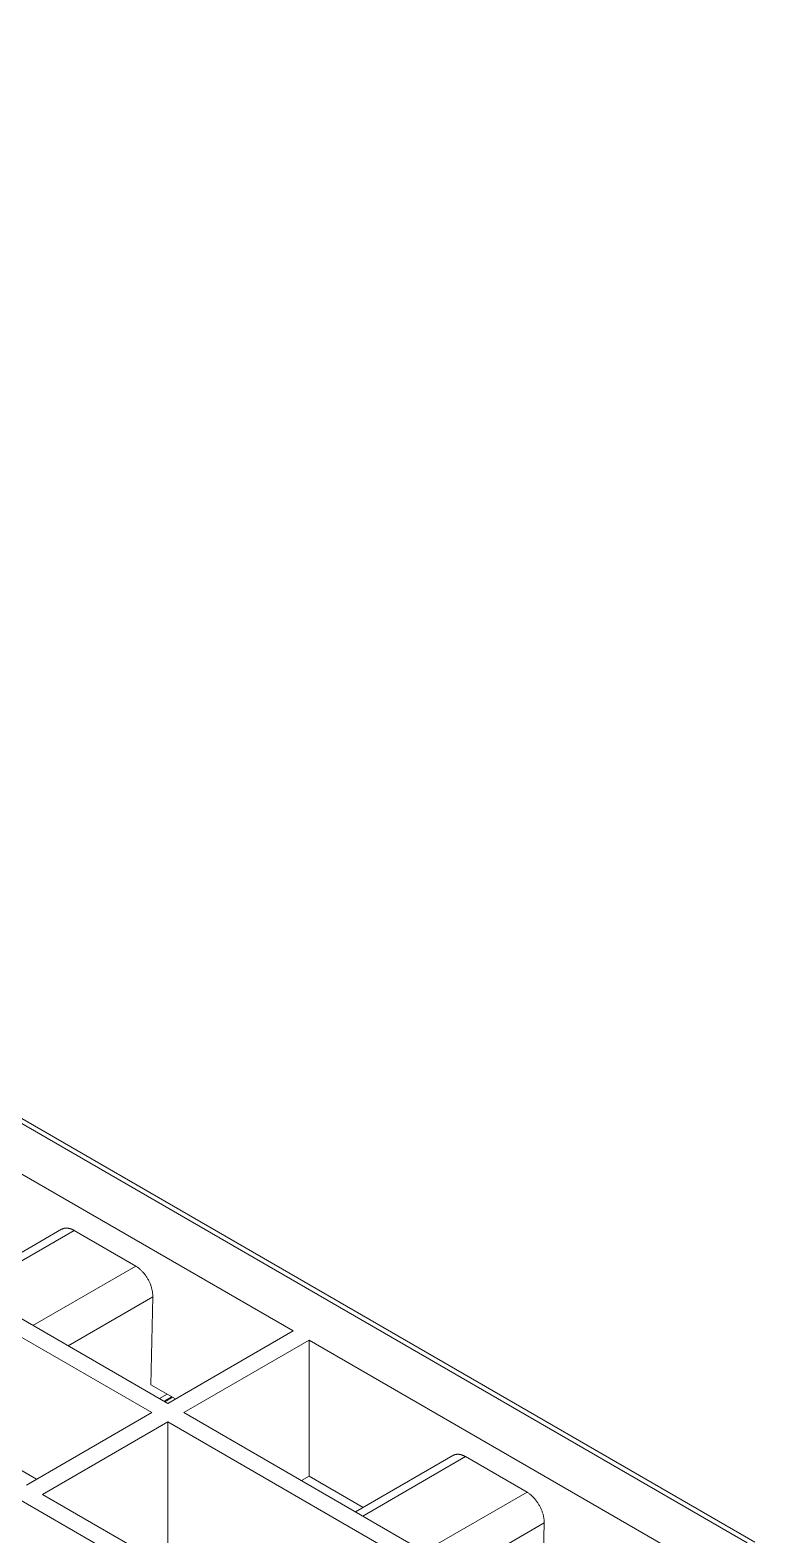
# Model space of a CAD drawing. Header units: inches. Extents: x 67578 to 72421, y -34894 to -31675.
# Drawn here: x 69275.7 to 69312.8, y -33246.1 to -33169.2 of the extents above; entities that cross this region are included whole.
import ezdxf

# ---------------------------------------------------------------- set-up
doc = ezdxf.new("R2010")
doc.units = ezdxf.units.IN
doc.header["$MEASUREMENT"] = 0

# ---------------------------------------------------------------- blocks, each defined once
blk = doc.blocks.new('ET200S')
at = {"lineweight": 0}
for p, q in [((110.119, 63.547), (25.973, 112.128)), ((110.369, 63.572), (26.223, 112.153)), ((98.562, 58.099), (16.537, 105.455)), ((84.932, 76.468), (95.518, 70.357)), ((80.902, 74.141), (91.487, 68.03)), ((80.385, 73.843), (90.971, 67.732)), ((84.935, 71.813), (88.07, 73.623)), ((85.169, 71.677), (88.474, 73.585)), ((90.454, 72.442), (88.474, 73.585)), ((87.149, 70.534), (90.454, 72.442)), ((88.28, 69.881), (91.005, 71.454)), ((90.942, 68.631), (91.005, 71.454)), ((91.487, 68.03), (95.518, 70.357)), ((92.003, 67.732), (96.034, 70.059)), ((96.034, 65.691), (96.034, 70.059)), ((96.034, 70.059), (107.417, 63.487)), ((90.942, 68.631), (91.735, 68.173)), ((91.215, 68.187), (91.463, 68.33)), ((91.361, 68.102), (91.609, 68.245)), ((91.639, 68.228), (91.392, 68.085)), ((86.94, 65.405), (90.971, 67.732)), ((92.003, 67.732), (103.492, 61.099)), ((87.457, 65.107), (91.487, 67.434)), ((91.487, 63.16), (91.487, 67.434)), ((91.487, 67.434), (102.989, 60.793)), ((97.521, 64.546), (100.656, 66.356)), ((97.756, 64.411), (101.06, 66.319)), ((103.04, 65.176), (101.06, 66.319)), ((86.397, 66.098), (87.269, 65.595)), ((96.034, 65.691), (95.782, 65.55)), ((96.034, 65.691), (97.769, 64.689)), ((87.457, 65.107), (99.064, 58.405)), ((99.736, 63.268), (103.04, 65.176)), ((100.867, 62.614), (103.591, 64.187)), ((103.528, 61.364), (103.591, 64.187))]:
    blk.add_line(p, q, dxfattribs=at)
for points in [[(88.07, 73.623), (88.076, 73.626), (88.082, 73.629), (88.088, 73.632), (88.095, 73.635), (88.101, 73.638), (88.108, 73.641), (88.115, 73.643), (88.121, 73.645), (88.128, 73.648), (88.135, 73.65), (88.142, 73.651), (88.149, 73.653), (88.156, 73.655), (88.163, 73.656), (88.17, 73.657), (88.177, 73.658), (88.184, 73.659), (88.192, 73.66), (88.199, 73.66), (88.206, 73.661), (88.213, 73.661), (88.22, 73.661), (88.228, 73.661), (88.235, 73.661), (88.242, 73.661), (88.249, 73.661), (88.256, 73.66), (88.266, 73.659), (88.275, 73.658), (88.284, 73.657), (88.293, 73.655), (88.302, 73.654), (88.312, 73.652), (88.321, 73.65), (88.33, 73.647), (88.339, 73.645), (88.347, 73.642), (88.356, 73.639), (88.365, 73.636), (88.374, 73.633), (88.382, 73.63), (88.391, 73.626), (88.4, 73.623), (88.408, 73.619), (88.417, 73.615), (88.425, 73.611), (88.433, 73.607), (88.442, 73.603), (88.45, 73.599), (88.458, 73.595), (88.466, 73.59), (88.474, 73.585)], [(90.454, 72.442), (90.472, 72.431), (90.49, 72.42), (90.508, 72.408), (90.525, 72.396), (90.543, 72.383), (90.559, 72.37), (90.576, 72.356), (90.592, 72.342), (90.608, 72.328), (90.624, 72.313), (90.639, 72.298), (90.654, 72.283), (90.669, 72.267), (90.687, 72.248), (90.703, 72.229), (90.72, 72.209), (90.736, 72.189), (90.752, 72.168), (90.767, 72.148), (90.782, 72.127), (90.796, 72.106), (90.81, 72.084), (90.824, 72.062), (90.837, 72.04), (90.849, 72.018), (90.862, 71.995), (90.874, 71.972), (90.885, 71.949), (90.896, 71.926), (90.907, 71.902), (90.917, 71.879), (90.927, 71.855), (90.936, 71.831), (90.944, 71.806), (90.953, 71.782), (90.96, 71.757), (90.967, 71.732), (90.973, 71.711), (90.978, 71.69), (90.983, 71.669), (90.987, 71.648), (90.991, 71.626), (90.995, 71.605), (90.998, 71.583), (91, 71.562), (91.002, 71.54), (91.004, 71.519), (91.005, 71.497), (91.005, 71.476), (91.005, 71.454)], [(100.656, 66.356), (100.662, 66.359), (100.669, 66.363), (100.675, 66.366), (100.681, 66.369), (100.688, 66.371), (100.695, 66.374), (100.701, 66.377), (100.708, 66.379), (100.715, 66.381), (100.722, 66.383), (100.729, 66.385), (100.736, 66.386), (100.743, 66.388), (100.75, 66.389), (100.757, 66.39), (100.764, 66.391), (100.771, 66.392), (100.778, 66.393), (100.785, 66.394), (100.793, 66.394), (100.8, 66.394), (100.807, 66.395), (100.814, 66.395), (100.821, 66.395), (100.829, 66.394), (100.836, 66.394), (100.843, 66.393), (100.852, 66.393), (100.861, 66.391), (100.871, 66.39), (100.88, 66.389), (100.889, 66.387), (100.898, 66.385), (100.907, 66.383), (100.916, 66.381), (100.925, 66.378), (100.934, 66.375), (100.943, 66.373), (100.952, 66.37), (100.96, 66.367), (100.969, 66.363), (100.978, 66.36), (100.986, 66.356), (100.995, 66.353), (101.003, 66.349), (101.011, 66.345), (101.02, 66.341), (101.028, 66.337), (101.036, 66.332), (101.044, 66.328), (101.052, 66.323), (101.06, 66.319)], [(103.04, 65.176), (103.059, 65.165), (103.077, 65.153), (103.095, 65.141), (103.112, 65.129), (103.129, 65.116), (103.146, 65.103), (103.163, 65.089), (103.179, 65.075), (103.195, 65.061), (103.21, 65.046), (103.226, 65.031), (103.241, 65.016), (103.256, 65), (103.273, 64.981), (103.29, 64.962), (103.306, 64.942), (103.323, 64.922), (103.338, 64.902), (103.353, 64.881), (103.368, 64.86), (103.383, 64.839), (103.397, 64.817), (103.41, 64.795), (103.423, 64.773), (103.436, 64.751), (103.448, 64.728), (103.46, 64.706), (103.472, 64.682), (103.483, 64.659), (103.493, 64.636), (103.503, 64.612), (103.513, 64.588), (103.522, 64.564), (103.531, 64.54), (103.539, 64.515), (103.547, 64.49), (103.554, 64.466), (103.559, 64.445), (103.565, 64.423), (103.569, 64.402), (103.574, 64.381), (103.578, 64.36), (103.581, 64.338), (103.584, 64.317), (103.587, 64.295), (103.589, 64.274), (103.59, 64.252), (103.591, 64.231), (103.591, 64.209), (103.591, 64.187)]]:
    blk.add_lwpolyline(points, dxfattribs=at)

msp = doc.modelspace()

# ---------------------------------------------------------------- block references
at = {"xscale": 1.59100124616462, "yscale": 1.59100124616462, "zscale": 1.59100124616462}
msp.add_blockref('ET200S', (69137.204, -33347.624), dxfattribs=at)

doc.saveas('drawing.dxf')
